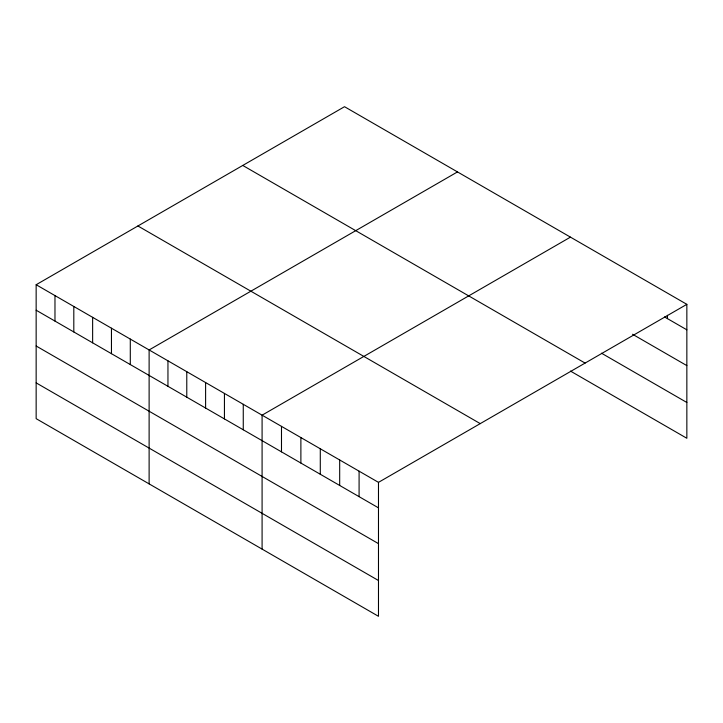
<?xml version="1.0" encoding="UTF-8"?>
<svg xmlns="http://www.w3.org/2000/svg" width="723" height="723" viewBox="0 0 723 723"><rect width="100%" height="100%" fill="white"/><g stroke="black" fill="none" stroke-linecap="round" stroke-linejoin="round"><path stroke-width="1.08" d="M36.15 284.726L378.481 482.368L378.481 616.303L36.15 418.662L36.15 284.726L344.519 106.697L686.85 304.338L686.85 438.274L570.456 371.071M457.487 171.911L149.119 349.95L149.119 483.886M570.456 237.135L262.088 415.174L262.088 549.109M378.481 482.368L686.85 304.338M664.545 316.945L686.85 329.824M632.535 334.252L686.85 365.612M601.491 353.204L686.85 402.485M242.756 165.44L585.088 363.091M137.912 225.974L480.244 423.624M36.15 310.212L378.481 507.853M36.15 346.001L378.481 543.642M36.15 382.874L378.481 580.515M667.456 315.3L667.456 318.626M359.087 471.17L359.087 496.656M339.683 459.973L339.683 485.458M320.289 448.775L320.289 474.261M300.885 437.569L300.885 463.054M281.491 426.371L281.491 451.857M243.262 404.302L243.262 429.787M224.437 393.429L224.437 418.915M205.603 382.557L205.603 408.043M186.778 371.694L186.778 397.18M167.953 360.822L167.953 386.308M130.294 339.078L130.294 364.564M111.459 328.206L111.459 353.692M92.634 317.334L92.634 342.829M73.809 306.471L73.809 331.956M54.975 295.599L54.975 321.084"/></g></svg>
